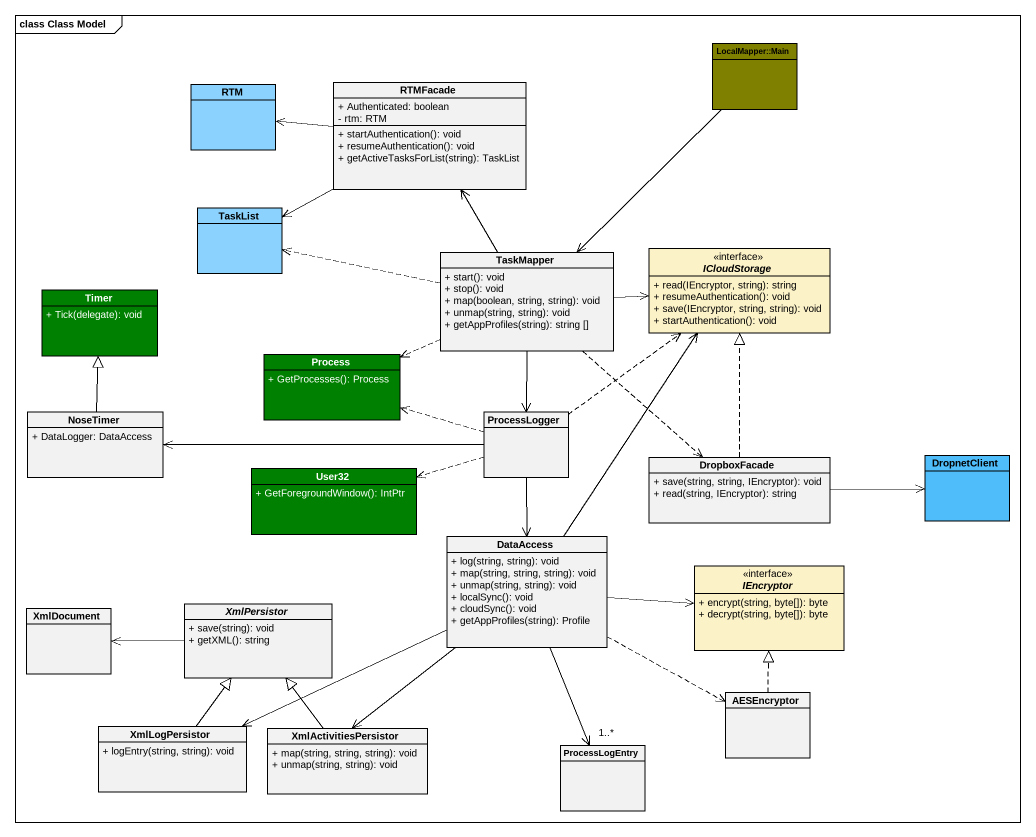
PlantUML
@startuml
mainframe class Class Model
hide circle
hide empty members
skinparam classAttributeIconSize 0
class "LocalMapper::Main" as LocalMapper_Main #808000
class RTM #8BD3FE
class RTMFacade {
  + Authenticated: boolean
  - rtm: RTM
  + startAuthentication(): void
  + resumeAuthentication(): void
  + getActiveTasksForList(string): TaskList
}
class TaskList #8BD3FE
class TaskMapper {
  + start(): void
  + stop(): void
  + map(boolean, string, string): void
  + unmap(string, string): void
  + getAppProfiles(string): string []
}
interface ICloudStorage <<interface>> #FCF2C8 {
  + read(IEncryptor, string): string
  + resumeAuthentication(): void
  + save(IEncryptor, string, string): void
  + startAuthentication(): void
}
class Timer #008000 {
  + Tick(delegate): void
}
class "Process" as Process_ #008000 {
  + GetProcesses(): Process
}
class NoseTimer {
  + DataLogger: DataAccess
}
class ProcessLogger
class User32 #008000 {
  + GetForegroundWindow(): IntPtr
}
class DropboxFacade {
  + save(string, string, IEncryptor): void
  + read(string, IEncryptor): string
}
class DropnetClient #4FBDF9
class DataAccess {
  + log(string, string): void
  + map(string, string, string): void
  + unmap(string, string): void
  + localSync(): void
  + cloudSync(): void
  + getAppProfiles(string): Profile
}
interface IEncryptor <<interface>> #FCF2C8 {
  + encrypt(string, byte[]): byte
  + decrypt(string, byte[]): byte
}
class XmlDocument
abstract class XmlPersistor {
  + save(string): void
  + getXML(): string
}
class XmlLogPersistor {
  + logEntry(string, string): void
}
class AESEncryptor
class XmlActivitiesPersistor {
  + map(string, string, string): void
  + unmap(string, string): void
}
class ProcessLogEntry
LocalMapper_Main --> TaskMapper
RTMFacade -left-> RTM
RTMFacade -left-> TaskList
TaskMapper -up-> RTMFacade
TaskMapper .left.> TaskList
TaskMapper -right-> ICloudStorage
TaskMapper .left.> Process_
TaskMapper --> ProcessLogger
TaskMapper ..> DropboxFacade
NoseTimer -up-|> Timer
ProcessLogger .up.> ICloudStorage
ProcessLogger .left.> Process_
ProcessLogger -left-> NoseTimer
ProcessLogger .left.> User32
ProcessLogger --> DataAccess
DropboxFacade .up.|> ICloudStorage
DropboxFacade -right-> DropnetClient
DataAccess -up-> ICloudStorage
DataAccess -right-> IEncryptor
DataAccess -left-> XmlLogPersistor
DataAccess .right.> AESEncryptor
DataAccess --> XmlActivitiesPersistor
DataAccess --> "1..*" ProcessLogEntry
XmlPersistor -left-> XmlDocument
XmlLogPersistor -up-|> XmlPersistor
AESEncryptor .up.|> IEncryptor
XmlActivitiesPersistor -up-|> XmlPersistor
@enduml
